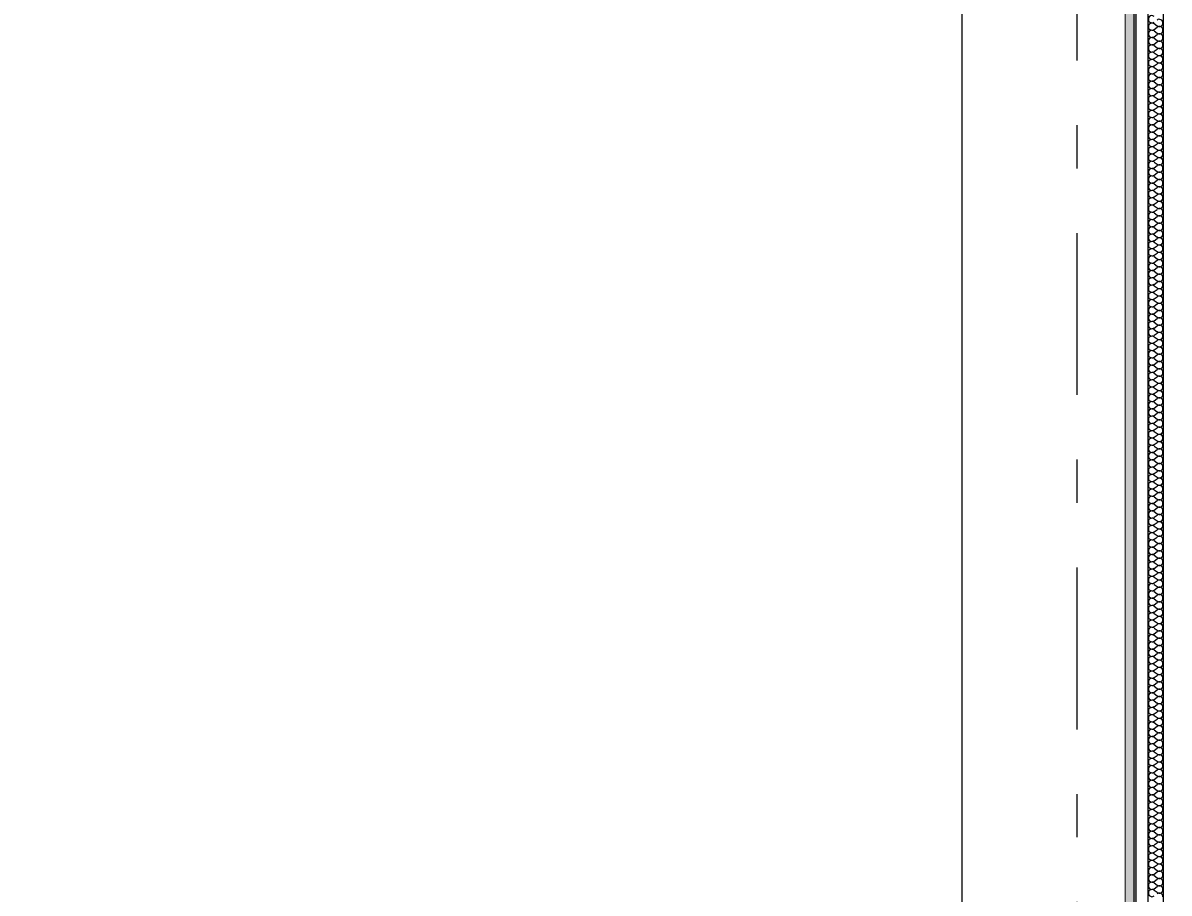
# Model space of a CAD drawing. Header units: millimetres. Extents: x -48147 to 1414029, y -496296 to 18123.
# Drawn here: x 1375565 to 1377439, y -477526 to -476103 of the extents above; entities that cross this region are included whole.
import ezdxf
from ezdxf.enums import TextEntityAlignment as Align

# ---------------------------------------------------------------- set-up
doc = ezdxf.new("R2010")
doc.units = ezdxf.units.MM
doc.header["$MEASUREMENT"] = 0
doc.linetypes.add('Double Dashed', pattern=[546.805537, 264.583325, -105.833328, 70.555556, -105.833328])
doc.linetypes.add('Wipeout_Contour', pattern=[1000, 0, -1000])
for name, color, linetype in [('New_A-15-MG_Structural_Grid_Phase_2', 7, 'Continuous'), ('New_A-25-M_Wall_Int', 7, 'Continuous'), ('New_A-95-D_1_20', 7, 'Continuous')]:
    doc.layers.add(name, color=color, linetype=linetype)
doc.layers.add('New_A-15-MG_Structural_Grid_Phase_2_Pen_No__222', color=7, linetype='Continuous', lineweight=13, true_color=0x65af33)
doc.layers.add('New_A-25-M_Wall_Int_Pen_No__107', color=7, linetype='Continuous', lineweight=15, true_color=0xa6a6a6)
for name, color, linetype, lineweight in [('New_A-25-M_Wall_Int_Pen_No__1', 7, 'Continuous', 13), ('New_A-25-M_Wall_Int_Pen_No__87', 8, 'Continuous', 20), ('New_A-95-D_1_20_Pen_No__1', 7, 'Continuous', 13)]:
    doc.layers.add(name, color=color, linetype=linetype, lineweight=lineweight)
doc.styles.add('GENERATED_STYLE_1', font='')
doc.styles.add('GENERATED_STYLE_2', font='')
doc.styles.get('GENERATED_STYLE_1').set_extended_font_data('Arial')
doc.styles.get('GENERATED_STYLE_2').set_extended_font_data('Swis721 BT')
doc.dimstyles.new('GENERATED_STYLE__4', dxfattribs={"dimtxt": 125, "dimasz": 47.5, "dimexe": 0.18, "dimexo": 50, "dimgap": 0.09, "dimtad": 1, "dimdec": 0, "dimzin": 0, "dimdsep": 46, "dimtxsty": 'GENERATED_STYLE_1', "dimblk": 'ARROWHEAD_2', "dimblk1": 'ARROWHEAD_2', "dimblk2": 'ARROWHEAD_2', "dimcen": 0.09, "dimclrd": 7, "dimclre": 7, "dimclrt": 7, "dimadec": 0, "dimazin": 0, "dimtfac": 1, "dimtdec": 4, "dimtmove": 0, "dimatfit": 3, "dimfxl": 1, "dimtolj": 1, "dimtzin": 0, "dimarcsym": 0})

# ---------------------------------------------------------------- blocks, each defined once
blk = doc.blocks.new('*X444', base_point=(1372879, -490836.7))
at = {"layer": 'New_A-25-M_Wall_Int_Pen_No__107', "linetype": 'Continuous'}
for p, q in [((1377415, -476104.6), (1377419.8, -476108.2)), ((1377415, -476114.1), (1377419.8, -476110.5)), ((1377415, -476116.5), (1377419.8, -476120.1)), ((1377415, -476126), (1377419.8, -476122.4)), ((1377415, -476128.4), (1377419.8, -476132)), ((1377415, -476137.9), (1377419.8, -476134.4)), ((1377415, -476140.3), (1377419.8, -476143.9)), ((1377415, -476149.8), (1377419.8, -476146.3)), ((1377415, -476152.2), (1377419.8, -476155.8)), ((1377415, -476161.7), (1377419.8, -476158.2)), ((1377415, -476164.1), (1377419.8, -476167.7)), ((1377415, -476173.6), (1377419.8, -476170.1)), ((1377415, -476176), (1377419.8, -476179.6)), ((1377415, -476185.5), (1377419.8, -476182)), ((1377415, -476187.9), (1377419.8, -476191.5)), ((1377415, -476197.4), (1377419.8, -476193.9)), ((1377415, -476199.8), (1377419.8, -476203.4)), ((1377415, -476209.4), (1377419.8, -476205.8)), ((1377415, -476211.7), (1377419.8, -476215.3)), ((1377415, -476221.3), (1377419.8, -476217.7)), ((1377415, -476223.6), (1377419.8, -476227.2)), ((1377415, -476233.2), (1377419.8, -476229.6)), ((1377415, -476235.5), (1377419.8, -476239.1)), ((1377415, -476245.1), (1377419.8, -476241.5)), ((1377415, -476247.4), (1377419.8, -476251)), ((1377415, -476257), (1377419.8, -476253.4)), ((1377415, -476259.4), (1377419.8, -476262.9)), ((1377415, -476268.9), (1377419.8, -476265.3)), ((1377415, -476271.3), (1377419.8, -476274.8)), ((1377415, -476280.8), (1377419.8, -476277.2)), ((1377415, -476283.2), (1377419.8, -476286.7)), ((1377415, -476292.7), (1377419.8, -476289.1)), ((1377415, -476295.1), (1377419.8, -476298.6)), ((1377415, -476304.6), (1377419.8, -476301)), ((1377415, -476307), (1377419.8, -476310.5)), ((1377415, -476316.5), (1377419.8, -476312.9)), ((1377415, -476318.9), (1377419.8, -476322.4)), ((1377415, -476328.4), (1377419.8, -476324.8)), ((1377415, -476330.8), (1377419.8, -476334.4)), ((1377415, -476340.3), (1377419.8, -476336.7)), ((1377415, -476342.7), (1377419.8, -476346.3)), ((1377415, -476352.2), (1377419.8, -476348.6)), ((1377415, -476354.6), (1377419.8, -476358.2)), ((1377415, -476364.1), (1377419.8, -476360.5)), ((1377415, -476366.5), (1377419.8, -476370.1)), ((1377415, -476376), (1377419.8, -476372.4)), ((1377415, -476378.4), (1377419.8, -476382)), ((1377415, -476387.9), (1377419.8, -476384.4)), ((1377415, -476390.3), (1377419.8, -476393.9)), ((1377415, -476399.8), (1377419.8, -476396.3)), ((1377415, -476402.2), (1377419.8, -476405.8)), ((1377415, -476411.7), (1377419.8, -476408.2)), ((1377415, -476414.1), (1377419.8, -476417.7)), ((1377415, -476423.6), (1377419.8, -476420.1)), ((1377415, -476426), (1377419.8, -476429.6)), ((1377415, -476435.5), (1377419.8, -476432)), ((1377415, -476437.9), (1377419.8, -476441.5)), ((1377415, -476447.4), (1377419.8, -476443.9)), ((1377415, -476449.8), (1377419.8, -476453.4)), ((1377415, -476459.4), (1377419.8, -476455.8)), ((1377415, -476461.7), (1377419.8, -476465.3)), ((1377415, -476471.3), (1377419.8, -476467.7)), ((1377415, -476473.6), (1377419.8, -476477.2)), ((1377415, -476483.2), (1377419.8, -476479.6)), ((1377415, -476485.5), (1377419.8, -476489.1)), ((1377415, -476495.1), (1377419.8, -476491.5)), ((1377415, -476497.4), (1377419.8, -476501)), ((1377415, -476507), (1377419.8, -476503.4)), ((1377415, -476509.4), (1377419.8, -476512.9)), ((1377415, -476518.9), (1377419.8, -476515.3)), ((1377415, -476521.3), (1377419.8, -476524.8)), ((1377415, -476530.8), (1377419.8, -476527.2)), ((1377415, -476533.2), (1377419.8, -476536.7)), ((1377415, -476542.7), (1377419.8, -476539.1)), ((1377415, -476545.1), (1377419.8, -476548.6)), ((1377415, -476554.6), (1377419.8, -476551)), ((1377415, -476557), (1377419.8, -476560.5)), ((1377415, -476566.5), (1377419.8, -476562.9)), ((1377415, -476568.9), (1377419.8, -476572.4)), ((1377415, -476578.4), (1377419.8, -476574.8)), ((1377415, -476580.8), (1377419.8, -476584.4)), ((1377415, -476590.3), (1377419.8, -476586.7)), ((1377415, -476592.7), (1377419.8, -476596.3)), ((1377415, -476602.2), (1377419.8, -476598.6)), ((1377415, -476604.6), (1377419.8, -476608.2)), ((1377415, -476614.1), (1377419.8, -476610.5)), ((1377415, -476616.5), (1377419.8, -476620.1)), ((1377415, -476626), (1377419.8, -476622.4)), ((1377415, -476628.4), (1377419.8, -476632)), ((1377415, -476637.9), (1377419.8, -476634.4)), ((1377415, -476640.3), (1377419.8, -476643.9)), ((1377415, -476649.8), (1377419.8, -476646.3)), ((1377415, -476652.2), (1377419.8, -476655.8)), ((1377415, -476661.7), (1377419.8, -476658.2)), ((1377415, -476664.1), (1377419.8, -476667.7)), ((1377415, -476673.6), (1377419.8, -476670.1)), ((1377415, -476676), (1377419.8, -476679.6)), ((1377415, -476685.5), (1377419.8, -476682)), ((1377415, -476687.9), (1377419.8, -476691.5)), ((1377415, -476697.4), (1377419.8, -476693.9)), ((1377415, -476699.8), (1377419.8, -476703.4)), ((1377415, -476709.4), (1377419.8, -476705.8)), ((1377415, -476711.7), (1377419.8, -476715.3)), ((1377415, -476721.3), (1377419.8, -476717.7)), ((1377415, -476723.6), (1377419.8, -476727.2)), ((1377415, -476733.2), (1377419.8, -476729.6)), ((1377415, -476735.5), (1377419.8, -476739.1)), ((1377415, -476745.1), (1377419.8, -476741.5)), ((1377415, -476747.4), (1377419.8, -476751)), ((1377415, -476757), (1377419.8, -476753.4)), ((1377415, -476759.4), (1377419.8, -476762.9)), ((1377415, -476768.9), (1377419.8, -476765.3)), ((1377415, -476771.3), (1377419.8, -476774.8)), ((1377415, -476780.8), (1377419.8, -476777.2)), ((1377415, -476783.2), (1377419.8, -476786.7)), ((1377415, -476792.7), (1377419.8, -476789.1)), ((1377415, -476795.1), (1377419.8, -476798.6)), ((1377415, -476804.6), (1377419.8, -476801)), ((1377415, -476807), (1377419.8, -476810.5)), ((1377415, -476816.5), (1377419.8, -476812.9)), ((1377415, -476818.9), (1377419.8, -476822.4)), ((1377415, -476828.4), (1377419.8, -476824.8)), ((1377415, -476830.8), (1377419.8, -476834.4)), ((1377415, -476840.3), (1377419.8, -476836.7)), ((1377415, -476842.7), (1377419.8, -476846.3)), ((1377415, -476852.2), (1377419.8, -476848.6)), ((1377415, -476854.6), (1377419.8, -476858.2)), ((1377415, -476864.1), (1377419.8, -476860.5)), ((1377415, -476866.5), (1377419.8, -476870.1)), ((1377415, -476876), (1377419.8, -476872.4)), ((1377415, -476878.4), (1377419.8, -476882)), ((1377415, -476887.9), (1377419.8, -476884.4)), ((1377415, -476890.3), (1377419.8, -476893.9)), ((1377415, -476899.8), (1377419.8, -476896.3)), ((1377415, -476902.2), (1377419.8, -476905.8)), ((1377415, -476911.7), (1377419.8, -476908.2)), ((1377415, -476914.1), (1377419.8, -476917.7)), ((1377415, -476923.6), (1377419.8, -476920.1)), ((1377415, -476926), (1377419.8, -476929.6)), ((1377415, -476935.5), (1377419.8, -476932)), ((1377415, -476937.9), (1377419.8, -476941.5)), ((1377415, -476947.4), (1377419.8, -476943.9)), ((1377415, -476949.8), (1377419.8, -476953.4)), ((1377415, -476959.4), (1377419.8, -476955.8)), ((1377415, -476961.7), (1377419.8, -476965.3)), ((1377415, -476971.3), (1377419.8, -476967.7)), ((1377415, -476973.6), (1377419.8, -476977.2)), ((1377415, -476983.2), (1377419.8, -476979.6)), ((1377415, -476985.5), (1377419.8, -476989.1)), ((1377415, -476995.1), (1377419.8, -476991.5)), ((1377415, -476997.4), (1377419.8, -477001)), ((1377415, -477007), (1377419.8, -477003.4)), ((1377415, -477009.4), (1377419.8, -477012.9)), ((1377415, -477018.9), (1377419.8, -477015.3)), ((1377415, -477021.3), (1377419.8, -477024.8)), ((1377415, -477030.8), (1377419.8, -477027.2)), ((1377415, -477033.2), (1377419.8, -477036.7)), ((1377415, -477042.7), (1377419.8, -477039.1)), ((1377415, -477045.1), (1377419.8, -477048.6)), ((1377415, -477054.6), (1377419.8, -477051)), ((1377415, -477057), (1377419.8, -477060.5)), ((1377415, -477066.5), (1377419.8, -477062.9)), ((1377415, -477068.9), (1377419.8, -477072.4)), ((1377415, -477078.4), (1377419.8, -477074.8)), ((1377415, -477080.8), (1377419.8, -477084.4)), ((1377415, -477090.3), (1377419.8, -477086.7)), ((1377415, -477092.7), (1377419.8, -477096.3)), ((1377415, -477102.2), (1377419.8, -477098.6)), ((1377415, -477104.6), (1377419.8, -477108.2)), ((1377415, -477114.1), (1377419.8, -477110.5)), ((1377415, -477116.5), (1377419.8, -477120.1)), ((1377415, -477126), (1377419.8, -477122.4)), ((1377415, -477128.4), (1377419.8, -477132)), ((1377415, -477137.9), (1377419.8, -477134.4)), ((1377415, -477140.3), (1377419.8, -477143.9)), ((1377415, -477149.8), (1377419.8, -477146.3)), ((1377415, -477152.2), (1377419.8, -477155.8)), ((1377415, -477161.7), (1377419.8, -477158.2)), ((1377415, -477164.1), (1377419.8, -477167.7)), ((1377415, -477173.6), (1377419.8, -477170.1)), ((1377415, -477176), (1377419.8, -477179.6)), ((1377415, -477185.5), (1377419.8, -477182)), ((1377415, -477187.9), (1377419.8, -477191.5)), ((1377415, -477197.4), (1377419.8, -477193.9)), ((1377415, -477199.8), (1377419.8, -477203.4)), ((1377415, -477209.4), (1377419.8, -477205.8)), ((1377415, -477211.7), (1377419.8, -477215.3)), ((1377415, -477221.3), (1377419.8, -477217.7)), ((1377415, -477223.6), (1377419.8, -477227.2)), ((1377415, -477233.2), (1377419.8, -477229.6)), ((1377415, -477235.5), (1377419.8, -477239.1)), ((1377415, -477245.1), (1377419.8, -477241.5)), ((1377415, -477247.4), (1377419.8, -477251)), ((1377415, -477257), (1377419.8, -477253.4)), ((1377415, -477259.4), (1377419.8, -477262.9)), ((1377415, -477268.9), (1377419.8, -477265.3)), ((1377415, -477271.3), (1377419.8, -477274.8)), ((1377415, -477280.8), (1377419.8, -477277.2)), ((1377415, -477283.2), (1377419.8, -477286.7)), ((1377415, -477292.7), (1377419.8, -477289.1)), ((1377415, -477295.1), (1377419.8, -477298.6)), ((1377415, -477304.6), (1377419.8, -477301)), ((1377415, -477307), (1377419.8, -477310.5)), ((1377415, -477316.5), (1377419.8, -477312.9)), ((1377415, -477318.9), (1377419.8, -477322.4)), ((1377415, -477328.4), (1377419.8, -477324.8)), ((1377415, -477330.8), (1377419.8, -477334.4)), ((1377415, -477340.3), (1377419.8, -477336.7)), ((1377415, -477342.7), (1377419.8, -477346.3)), ((1377415, -477352.2), (1377419.8, -477348.6)), ((1377415, -477354.6), (1377419.8, -477358.2)), ((1377415, -477364.1), (1377419.8, -477360.5)), ((1377415, -477366.5), (1377419.8, -477370.1)), ((1377415, -477376), (1377419.8, -477372.4)), ((1377415, -477378.4), (1377419.8, -477382)), ((1377415, -477387.9), (1377419.8, -477384.4)), ((1377415, -477390.3), (1377419.8, -477393.9)), ((1377415, -477399.8), (1377419.8, -477396.3)), ((1377415, -477402.2), (1377419.8, -477405.8)), ((1377415, -477411.7), (1377419.8, -477408.2)), ((1377415, -477414.1), (1377419.8, -477417.7)), ((1377415, -477423.6), (1377419.8, -477420.1)), ((1377415, -477426), (1377419.8, -477429.6)), ((1377415, -477435.5), (1377419.8, -477432)), ((1377415, -477437.9), (1377419.8, -477441.5)), ((1377415, -477447.4), (1377419.8, -477443.9)), ((1377415, -477449.8), (1377419.8, -477453.4)), ((1377415, -477459.4), (1377419.8, -477455.8)), ((1377415, -477461.7), (1377419.8, -477465.3)), ((1377415, -477471.3), (1377419.8, -477467.7)), ((1377415, -477473.6), (1377419.8, -477477.2)), ((1377415, -477483.2), (1377419.8, -477479.6)), ((1377415, -477485.5), (1377419.8, -477489.1)), ((1377415, -477495.1), (1377419.8, -477491.5)), ((1377415, -477497.4), (1377419.8, -477501)), ((1377415, -477507), (1377419.8, -477503.4)), ((1377415, -477509.4), (1377419.8, -477512.9)), ((1377415, -477518.9), (1377419.8, -477515.3)), ((1377415, -477521.3), (1377419.8, -477524.8))]:
    blk.add_line(p, q, dxfattribs=at)
for centre, start, end in [((1377411.5, -476097.4), 53.1301, 306.8699), ((1377411.5, -476109.4), 53.1301, 306.8699), ((1377423.4, -476103.4), 0, 126.8699), ((1377423.4, -476103.4), 233.1301, 0), ((1377423.4, -476115.3), 0, 126.8699), ((1377411.5, -476121.3), 53.1301, 306.8699), ((1377411.5, -476133.2), 53.1301, 306.8699), ((1377423.4, -476115.3), 233.1301, 0), ((1377423.4, -476127.2), 0, 126.8699), ((1377423.4, -476127.2), 233.1301, 0), ((1377423.4, -476139.1), 0, 126.8699), ((1377411.5, -476145.1), 53.1301, 306.8699), ((1377411.5, -476157), 53.1301, 306.8699), ((1377423.4, -476139.1), 233.1301, 0), ((1377423.4, -476151), 0, 126.8699), ((1377423.4, -476151), 233.1301, 0), ((1377411.5, -476168.9), 53.1301, 306.8699), ((1377423.4, -476162.9), 0, 126.8699), ((1377423.4, -476162.9), 233.1301, 0), ((1377423.4, -476174.8), 0, 126.8699), ((1377411.5, -476180.8), 53.1301, 306.8699), ((1377411.5, -476192.7), 53.1301, 306.8699), ((1377423.4, -476174.8), 233.1301, 0), ((1377423.4, -476186.7), 0, 126.8699), ((1377423.4, -476186.7), 233.1301, 0), ((1377411.5, -476204.6), 53.1301, 306.8699), ((1377423.4, -476198.6), 0, 126.8699), ((1377423.4, -476198.6), 233.1301, 0), ((1377423.4, -476210.5), 0, 126.8699), ((1377411.5, -476216.5), 53.1301, 306.8699), ((1377411.5, -476228.4), 53.1301, 306.8699), ((1377423.4, -476210.5), 233.1301, 0), ((1377423.4, -476222.4), 0, 126.8699), ((1377423.4, -476222.4), 233.1301, 0), ((1377411.5, -476240.3), 53.1301, 306.8699), ((1377423.4, -476234.4), 0, 126.8699), ((1377423.4, -476234.4), 233.1301, 0), ((1377423.4, -476246.3), 0, 126.8699), ((1377411.5, -476252.2), 53.1301, 306.8699), ((1377411.5, -476264.1), 53.1301, 306.8699), ((1377423.4, -476246.3), 233.1301, 0), ((1377423.4, -476258.2), 0, 126.8699), ((1377423.4, -476258.2), 233.1301, 0), ((1377423.4, -476270.1), 0, 126.8699), ((1377411.5, -476276), 53.1301, 306.8699), ((1377411.5, -476287.9), 53.1301, 306.8699), ((1377423.4, -476270.1), 233.1301, 0), ((1377423.4, -476282), 0, 126.8699), ((1377423.4, -476282), 233.1301, 0), ((1377411.5, -476299.8), 53.1301, 306.8699), ((1377423.4, -476293.9), 0, 126.8699), ((1377423.4, -476293.9), 233.1301, 0), ((1377423.4, -476305.8), 0, 126.8699), ((1377411.5, -476311.7), 53.1301, 306.8699), ((1377411.5, -476323.6), 53.1301, 306.8699), ((1377423.4, -476305.8), 233.1301, 0), ((1377423.4, -476317.7), 0, 126.8699), ((1377423.4, -476317.7), 233.1301, 0), ((1377411.5, -476335.5), 53.1301, 306.8699), ((1377423.4, -476329.6), 0, 126.8699), ((1377423.4, -476329.6), 233.1301, 0), ((1377423.4, -476341.5), 0, 126.8699), ((1377411.5, -476347.4), 53.1301, 306.8699), ((1377411.5, -476359.4), 53.1301, 306.8699), ((1377423.4, -476341.5), 233.1301, 0), ((1377423.4, -476353.4), 0, 126.8699), ((1377423.4, -476353.4), 233.1301, 0), ((1377411.5, -476371.3), 53.1301, 306.8699), ((1377411.5, -476383.2), 53.1301, 306.8699), ((1377423.4, -476365.3), 0, 126.8699), ((1377423.4, -476365.3), 233.1301, 0), ((1377423.4, -476377.2), 0, 126.8699), ((1377423.4, -476377.2), 233.1301, 0), ((1377411.5, -476395.1), 53.1301, 306.8699), ((1377423.4, -476389.1), 0, 126.8699), ((1377423.4, -476389.1), 233.1301, 0), ((1377423.4, -476401), 0, 126.8699), ((1377411.5, -476407), 53.1301, 306.8699), ((1377411.5, -476418.9), 53.1301, 306.8699), ((1377423.4, -476401), 233.1301, 0), ((1377423.4, -476412.9), 0, 126.8699), ((1377423.4, -476412.9), 233.1301, 0), ((1377411.5, -476430.8), 53.1301, 306.8699), ((1377423.4, -476424.8), 0, 126.8699), ((1377423.4, -476424.8), 233.1301, 0), ((1377423.4, -476436.7), 0, 126.8699), ((1377411.5, -476442.7), 53.1301, 306.8699), ((1377411.5, -476454.6), 53.1301, 306.8699), ((1377423.4, -476436.7), 233.1301, 0), ((1377423.4, -476448.6), 0, 126.8699), ((1377423.4, -476448.6), 233.1301, 0), ((1377411.5, -476466.5), 53.1301, 306.8699), ((1377423.4, -476460.5), 0, 126.8699), ((1377423.4, -476460.5), 233.1301, 0), ((1377423.4, -476472.4), 0, 126.8699), ((1377411.5, -476478.4), 53.1301, 306.8699), ((1377411.5, -476490.3), 53.1301, 306.8699), ((1377423.4, -476472.4), 233.1301, 0), ((1377423.4, -476484.4), 0, 126.8699), ((1377423.4, -476484.4), 233.1301, 0), ((1377411.5, -476502.2), 53.1301, 306.8699), ((1377411.5, -476514.1), 53.1301, 306.8699), ((1377423.4, -476496.3), 0, 126.8699), ((1377423.4, -476496.3), 233.1301, 0), ((1377423.4, -476508.2), 0, 126.8699), ((1377423.4, -476508.2), 233.1301, 0), ((1377411.5, -476526), 53.1301, 306.8699), ((1377423.4, -476520.1), 0, 126.8699), ((1377423.4, -476520.1), 233.1301, 0), ((1377423.4, -476532), 0, 126.8699), ((1377411.5, -476537.9), 53.1301, 306.8699), ((1377411.5, -476549.8), 53.1301, 306.8699), ((1377423.4, -476532), 233.1301, 0), ((1377423.4, -476543.9), 0, 126.8699), ((1377423.4, -476543.9), 233.1301, 0), ((1377411.5, -476561.7), 53.1301, 306.8699), ((1377423.4, -476555.8), 0, 126.8699), ((1377423.4, -476555.8), 233.1301, 0), ((1377423.4, -476567.7), 0, 126.8699), ((1377411.5, -476573.6), 53.1301, 306.8699), ((1377411.5, -476585.5), 53.1301, 306.8699), ((1377423.4, -476567.7), 233.1301, 0), ((1377423.4, -476579.6), 0, 126.8699), ((1377423.4, -476579.6), 233.1301, 0), ((1377411.5, -476597.4), 53.1301, 306.8699), ((1377423.4, -476591.5), 0, 126.8699), ((1377423.4, -476591.5), 233.1301, 0), ((1377423.4, -476603.4), 0, 126.8699), ((1377411.5, -476609.4), 53.1301, 306.8699), ((1377411.5, -476621.3), 53.1301, 306.8699), ((1377423.4, -476603.4), 233.1301, 0), ((1377423.4, -476615.3), 0, 126.8699), ((1377423.4, -476615.3), 233.1301, 0), ((1377411.5, -476633.2), 53.1301, 306.8699), ((1377411.5, -476645.1), 53.1301, 306.8699), ((1377423.4, -476627.2), 0, 126.8699), ((1377423.4, -476627.2), 233.1301, 0), ((1377423.4, -476639.1), 0, 126.8699), ((1377423.4, -476639.1), 233.1301, 0), ((1377411.5, -476657), 53.1301, 306.8699), ((1377423.4, -476651), 0, 126.8699), ((1377423.4, -476651), 233.1301, 0), ((1377423.4, -476662.9), 0, 126.8699), ((1377411.5, -476668.9), 53.1301, 306.8699), ((1377411.5, -476680.8), 53.1301, 306.8699), ((1377423.4, -476662.9), 233.1301, 0), ((1377423.4, -476674.8), 0, 126.8699), ((1377423.4, -476674.8), 233.1301, 0), ((1377411.5, -476692.7), 53.1301, 306.8699), ((1377423.4, -476686.7), 0, 126.8699), ((1377423.4, -476686.7), 233.1301, 0), ((1377423.4, -476698.6), 0, 126.8699), ((1377411.5, -476704.6), 53.1301, 306.8699), ((1377411.5, -476716.5), 53.1301, 306.8699), ((1377423.4, -476698.6), 233.1301, 0), ((1377423.4, -476710.5), 0, 126.8699), ((1377423.4, -476710.5), 233.1301, 0), ((1377411.5, -476728.4), 53.1301, 306.8699), ((1377423.4, -476722.4), 0, 126.8699), ((1377423.4, -476722.4), 233.1301, 0), ((1377423.4, -476734.4), 0, 126.8699), ((1377411.5, -476740.3), 53.1301, 306.8699), ((1377411.5, -476752.2), 53.1301, 306.8699), ((1377423.4, -476734.4), 233.1301, 0), ((1377423.4, -476746.3), 0, 126.8699), ((1377423.4, -476746.3), 233.1301, 0), ((1377423.4, -476758.2), 0, 126.8699), ((1377411.5, -476764.1), 53.1301, 306.8699), ((1377411.5, -476776), 53.1301, 306.8699), ((1377423.4, -476758.2), 233.1301, 0), ((1377423.4, -476770.1), 0, 126.8699), ((1377423.4, -476770.1), 233.1301, 0), ((1377411.5, -476787.9), 53.1301, 306.8699), ((1377423.4, -476782), 0, 126.8699), ((1377423.4, -476782), 233.1301, 0), ((1377423.4, -476793.9), 0, 126.8699), ((1377411.5, -476799.8), 53.1301, 306.8699), ((1377411.5, -476811.7), 53.1301, 306.8699), ((1377423.4, -476793.9), 233.1301, 0), ((1377423.4, -476805.8), 0, 126.8699), ((1377423.4, -476805.8), 233.1301, 0), ((1377411.5, -476823.6), 53.1301, 306.8699), ((1377423.4, -476817.7), 0, 126.8699), ((1377423.4, -476817.7), 233.1301, 0), ((1377423.4, -476829.6), 0, 126.8699), ((1377411.5, -476835.5), 53.1301, 306.8699), ((1377411.5, -476847.4), 53.1301, 306.8699), ((1377423.4, -476829.6), 233.1301, 0), ((1377423.4, -476841.5), 0, 126.8699), ((1377423.4, -476841.5), 233.1301, 0), ((1377411.5, -476859.4), 53.1301, 306.8699), ((1377423.4, -476853.4), 0, 126.8699), ((1377423.4, -476853.4), 233.1301, 0), ((1377423.4, -476865.3), 0, 126.8699), ((1377411.5, -476871.3), 53.1301, 306.8699), ((1377411.5, -476883.2), 53.1301, 306.8699), ((1377423.4, -476865.3), 233.1301, 0), ((1377423.4, -476877.2), 0, 126.8699), ((1377423.4, -476877.2), 233.1301, 0), ((1377423.4, -476889.1), 0, 126.8699), ((1377411.5, -476895.1), 53.1301, 306.8699), ((1377411.5, -476907), 53.1301, 306.8699), ((1377423.4, -476889.1), 233.1301, 0), ((1377423.4, -476901), 0, 126.8699), ((1377423.4, -476901), 233.1301, 0), ((1377411.5, -476918.9), 53.1301, 306.8699), ((1377423.4, -476912.9), 0, 126.8699), ((1377423.4, -476912.9), 233.1301, 0), ((1377423.4, -476924.8), 0, 126.8699), ((1377411.5, -476930.8), 53.1301, 306.8699), ((1377411.5, -476942.7), 53.1301, 306.8699), ((1377423.4, -476924.8), 233.1301, 0), ((1377423.4, -476936.7), 0, 126.8699), ((1377423.4, -476936.7), 233.1301, 0), ((1377411.5, -476954.6), 53.1301, 306.8699), ((1377423.4, -476948.6), 0, 126.8699), ((1377423.4, -476948.6), 233.1301, 0), ((1377423.4, -476960.5), 0, 126.8699), ((1377411.5, -476966.5), 53.1301, 306.8699), ((1377411.5, -476978.4), 53.1301, 306.8699), ((1377423.4, -476960.5), 233.1301, 0), ((1377423.4, -476972.4), 0, 126.8699), ((1377423.4, -476972.4), 233.1301, 0), ((1377411.5, -476990.3), 53.1301, 306.8699), ((1377423.4, -476984.4), 0, 126.8699), ((1377423.4, -476984.4), 233.1301, 0), ((1377423.4, -476996.3), 0, 126.8699), ((1377411.5, -477002.2), 53.1301, 306.8699), ((1377411.5, -477014.1), 53.1301, 306.8699), ((1377423.4, -476996.3), 233.1301, 0), ((1377423.4, -477008.2), 0, 126.8699), ((1377423.4, -477008.2), 233.1301, 0), ((1377423.4, -477020.1), 0, 126.8699), ((1377411.5, -477026), 53.1301, 306.8699), ((1377411.5, -477037.9), 53.1301, 306.8699), ((1377423.4, -477020.1), 233.1301, 0), ((1377423.4, -477032), 0, 126.8699), ((1377423.4, -477032), 233.1301, 0), ((1377411.5, -477049.8), 53.1301, 306.8699), ((1377423.4, -477043.9), 0, 126.8699), ((1377423.4, -477043.9), 233.1301, 0), ((1377423.4, -477055.8), 0, 126.8699), ((1377411.5, -477061.7), 53.1301, 306.8699), ((1377411.5, -477073.6), 53.1301, 306.8699), ((1377423.4, -477055.8), 233.1301, 0), ((1377423.4, -477067.7), 0, 126.8699), ((1377423.4, -477067.7), 233.1301, 0), ((1377411.5, -477085.5), 53.1301, 306.8699), ((1377423.4, -477079.6), 0, 126.8699), ((1377423.4, -477079.6), 233.1301, 0), ((1377423.4, -477091.5), 0, 126.8699), ((1377411.5, -477097.4), 53.1301, 306.8699), ((1377411.5, -477109.4), 53.1301, 306.8699), ((1377423.4, -477091.5), 233.1301, 0), ((1377423.4, -477103.4), 0, 126.8699), ((1377423.4, -477103.4), 233.1301, 0), ((1377411.5, -477121.3), 53.1301, 306.8699), ((1377411.5, -477133.2), 53.1301, 306.8699), ((1377423.4, -477115.3), 0, 126.8699), ((1377423.4, -477115.3), 233.1301, 0), ((1377423.4, -477127.2), 0, 126.8699), ((1377423.4, -477127.2), 233.1301, 0), ((1377411.5, -477145.1), 53.1301, 306.8699), ((1377423.4, -477139.1), 0, 126.8699), ((1377423.4, -477139.1), 233.1301, 0), ((1377423.4, -477151), 0, 126.8699), ((1377411.5, -477157), 53.1301, 306.8699), ((1377411.5, -477168.9), 53.1301, 306.8699), ((1377423.4, -477151), 233.1301, 0), ((1377423.4, -477162.9), 0, 126.8699), ((1377423.4, -477162.9), 233.1301, 0), ((1377411.5, -477180.8), 53.1301, 306.8699), ((1377423.4, -477174.8), 0, 126.8699), ((1377423.4, -477174.8), 233.1301, 0), ((1377423.4, -477186.7), 0, 126.8699), ((1377411.5, -477192.7), 53.1301, 306.8699), ((1377411.5, -477204.6), 53.1301, 306.8699), ((1377423.4, -477186.7), 233.1301, 0), ((1377423.4, -477198.6), 0, 126.8699), ((1377423.4, -477198.6), 233.1301, 0), ((1377411.5, -477216.5), 53.1301, 306.8699), ((1377423.4, -477210.5), 0, 126.8699), ((1377423.4, -477210.5), 233.1301, 0), ((1377423.4, -477222.4), 0, 126.8699), ((1377411.5, -477228.4), 53.1301, 306.8699), ((1377411.5, -477240.3), 53.1301, 306.8699), ((1377423.4, -477222.4), 233.1301, 0), ((1377423.4, -477234.4), 0, 126.8699), ((1377423.4, -477234.4), 233.1301, 0), ((1377411.5, -477252.2), 53.1301, 306.8699), ((1377411.5, -477264.1), 53.1301, 306.8699), ((1377423.4, -477246.3), 0, 126.8699), ((1377423.4, -477246.3), 233.1301, 0), ((1377423.4, -477258.2), 0, 126.8699), ((1377423.4, -477258.2), 233.1301, 0), ((1377411.5, -477276), 53.1301, 306.8699), ((1377423.4, -477270.1), 0, 126.8699), ((1377423.4, -477270.1), 233.1301, 0), ((1377423.4, -477282), 0, 126.8699), ((1377411.5, -477287.9), 53.1301, 306.8699), ((1377411.5, -477299.8), 53.1301, 306.8699), ((1377423.4, -477282), 233.1301, 0), ((1377423.4, -477293.9), 0, 126.8699), ((1377423.4, -477293.9), 233.1301, 0), ((1377411.5, -477311.7), 53.1301, 306.8699), ((1377423.4, -477305.8), 0, 126.8699), ((1377423.4, -477305.8), 233.1301, 0), ((1377423.4, -477317.7), 0, 126.8699), ((1377411.5, -477323.6), 53.1301, 306.8699), ((1377411.5, -477335.5), 53.1301, 306.8699), ((1377423.4, -477317.7), 233.1301, 0), ((1377423.4, -477329.6), 0, 126.8699), ((1377423.4, -477329.6), 233.1301, 0), ((1377411.5, -477347.4), 53.1301, 306.8699), ((1377423.4, -477341.5), 0, 126.8699), ((1377423.4, -477341.5), 233.1301, 0), ((1377423.4, -477353.4), 0, 126.8699), ((1377411.5, -477359.4), 53.1301, 306.8699), ((1377411.5, -477371.3), 53.1301, 306.8699), ((1377423.4, -477353.4), 233.1301, 0), ((1377423.4, -477365.3), 0, 126.8699), ((1377423.4, -477365.3), 233.1301, 0), ((1377411.5, -477383.2), 53.1301, 306.8699), ((1377411.5, -477395.1), 53.1301, 306.8699), ((1377423.4, -477377.2), 0, 126.8699), ((1377423.4, -477377.2), 233.1301, 0), ((1377423.4, -477389.1), 0, 126.8699), ((1377423.4, -477389.1), 233.1301, 0), ((1377411.5, -477407), 53.1301, 306.8699), ((1377423.4, -477401), 0, 126.8699), ((1377423.4, -477401), 233.1301, 0), ((1377423.4, -477412.9), 0, 126.8699), ((1377411.5, -477418.9), 53.1301, 306.8699), ((1377411.5, -477430.8), 53.1301, 306.8699), ((1377423.4, -477412.9), 233.1301, 0), ((1377423.4, -477424.8), 0, 126.8699), ((1377423.4, -477424.8), 233.1301, 0), ((1377411.5, -477442.7), 53.1301, 306.8699), ((1377423.4, -477436.7), 0, 126.8699), ((1377423.4, -477436.7), 233.1301, 0), ((1377423.4, -477448.6), 0, 126.8699), ((1377411.5, -477454.6), 53.1301, 306.8699), ((1377411.5, -477466.5), 53.1301, 306.8699), ((1377423.4, -477448.6), 233.1301, 0), ((1377423.4, -477460.5), 0, 126.8699), ((1377423.4, -477460.5), 233.1301, 0), ((1377411.5, -477478.4), 53.1301, 306.8699), ((1377423.4, -477472.4), 0, 126.8699), ((1377423.4, -477472.4), 233.1301, 0), ((1377423.4, -477484.4), 0, 126.8699), ((1377411.5, -477490.3), 53.1301, 306.8699), ((1377411.5, -477502.2), 53.1301, 306.8699), ((1377423.4, -477484.4), 233.1301, 0), ((1377423.4, -477496.3), 0, 126.8699), ((1377423.4, -477496.3), 233.1301, 0), ((1377411.5, -477514.1), 53.1301, 306.8699), ((1377411.5, -477526), 53.1301, 306.8699), ((1377423.4, -477508.2), 0, 126.8699), ((1377423.4, -477508.2), 233.1301, 0), ((1377423.4, -477520.1), 0, 126.8699), ((1377423.4, -477520.1), 233.1301, 0), ((1377423.4, -477532), 0, 126.8699)]:
    blk.add_arc(centre, 5.95, start, end, dxfattribs=at)
blk = doc.blocks.new('Section Elem_412_2', base_point=(1372879, -490836.7))
at = {"layer": 'New_A-25-M_Wall_Int_Pen_No__107', "linetype": 'Continuous'}
blk.add_hatch(color=256, dxfattribs=at).paths.add_polyline_path([(1377366.9, -474813.6), (1377366.9, -475686.7), (1377373.1, -475686.7), (1377373.1, -475711.7), (1377366.9, -475711.7), (1377366.9, -478686.7), (1377381.9, -478686.7), (1377381.9, -474813.6)])
at = {"layer": 'New_A-25-M_Wall_Int_Pen_No__107', "linetype": 'Continuous', "lineweight": 0, "true_color": 0x535353}
blk.add_hatch(color=251, dxfattribs=at).paths.add_polyline_path([(1377381.9, -478686.7), (1377384.9, -478686.7), (1377384.9, -474813.6), (1377381.9, -474813.6)])
at = {"layer": 'New_A-25-M_Wall_Int_Pen_No__1', "linetype": 'Continuous'}
blk.add_line((1377366.9, -475711.7), (1377366.9, -478686.7), dxfattribs=at)
at = {"color": 254, "linetype": 'Wipeout_Contour', "lineweight": 0, "ltscale": 5830280.678563152}
blk.add_wipeout([(1377384.9, -478686.7), (1377404.9, -478686.7), (1377404.9, -474813.6), (1377384.9, -474813.6)], dxfattribs=at).dxf.layer = 'New_A-25-M_Wall_Int'
at = {"layer": 'New_A-25-M_Wall_Int_Pen_No__1', "linetype": 'Continuous'}
for p, q in [((1377381.9, -474813.6), (1377381.9, -478686.7)), ((1377384.9, -474813.6), (1377384.9, -478686.7))]:
    blk.add_line(p, q, dxfattribs=at)
at = {"color": 254, "linetype": 'Wipeout_Contour', "lineweight": 0, "ltscale": 5830365.728112969}
blk.add_wipeout([(1377404.9, -478686.7), (1377429.9, -478686.7), (1377429.9, -474813.6), (1377404.9, -474813.6)], dxfattribs=at).dxf.layer = 'New_A-25-M_Wall_Int'
at = {"layer": 'New_A-25-M_Wall_Int_Pen_No__1', "linetype": 'Continuous'}
blk.add_line((1377404.9, -474813.6), (1377404.9, -478686.7), dxfattribs=at)
at = {"layer": 'New_A-25-M_Wall_Int'}
blk.add_blockref('*X444', (1372879, -490836.7), dxfattribs=at)
at = {"color": 254, "linetype": 'Wipeout_Contour', "lineweight": 0, "ltscale": 5830448.887796432}
blk.add_wipeout([(1377429.9, -478686.7), (1377448.9, -478686.7), (1377448.9, -474813.6), (1377429.9, -474813.6)], dxfattribs=at).dxf.layer = 'New_A-25-M_Wall_Int'
at = {"layer": 'New_A-25-M_Wall_Int_Pen_No__1', "linetype": 'Continuous'}
blk.add_line((1377429.9, -474813.6), (1377429.9, -478686.7), dxfattribs=at)
blk = doc.blocks.new('Section Elem_413_2', base_point=(1372879, -490836.7))
at = {"color": 254, "linetype": 'Wipeout_Contour', "lineweight": 0, "ltscale": 5830257.631073221}
blk.add_wipeout([(1377366.9, -475711.7), (1377100.7, -475711.7), (1377100.7, -478686.7), (1377366.9, -478686.7)], dxfattribs=at).dxf.layer = 'New_A-25-M_Wall_Int'
at = {"layer": 'New_A-25-M_Wall_Int_Pen_No__87', "linetype": 'Continuous'}
blk.add_line((1377100.7, -475711.7), (1377100.7, -478686.7), dxfattribs=at)
blk = doc.blocks.new('Standard grid marker[2]_2', base_point=(1377288.3, -469432.1))
at = {"layer": 'New_A-15-MG_Structural_Grid_Phase_2_Pen_No__222', "linetype": 'Double Dashed'}
blk.add_line((1377288.3, -470432.1), (1377288.3, -493836.7), dxfattribs=at)
at = {"layer": 'New_A-15-MG_Structural_Grid_Phase_2_Pen_No__222', "style": 'GENERATED_STYLE_2'}
for tag, p in [('AC_MarkerText_1_0', (1377288.3, -469161.5)), ('AC_MarkerText_1_1', (1377288.3, -495066.1))]:
    blk.add_attdef(tag, text='', height=175, rotation=360, dxfattribs=at).set_placement(p, align=Align.MIDDLE_CENTER)
blk = doc.blocks.new('*D779', base_point=(1372879, -490836.7))
at = {"layer": 'New_A-95-D_1_20_Pen_No__1', "linetype": 'Continuous'}
for p, q in [((1367392.2, -475086.7), (1367392.2, -475056.2)), ((1367423.4, -475104.8), (1367360.9, -475068.7)), ((1367943.1, -475086.7), (1367345.3, -475086.7)), ((1367392.2, -478686.7), (1367392.2, -475086.7)), ((1367360.9, -478668.7), (1367423.4, -478704.8)), ((1367439.1, -478686.7), (1367345.3, -478686.7))]:
    blk.add_line(p, q, dxfattribs=at)
at = {"layer": 'New_A-95-D_1_20_Pen_No__1', "insert": (1367367.2, -477101.2), "char_height": 125, "attachment_point": 7, "rotation": 90, "style": 'GENERATED_STYLE_1'}
blk.add_mtext('\\A1;{\\fArial|b0|i0|c0|p34;3,600}', dxfattribs=at)
blk = doc.blocks.new('ARROWHEAD_2')
at = {"color": 0, "linetype": 'Continuous', "lineweight": 0}
for p, q in [((-0.378, -0.655), (0.378, 0.655)), ((0, 0), (-1, 0))]:
    blk.add_line(p, q, dxfattribs=at)

msp = doc.modelspace()

# ---------------------------------------------------------------- block references
at = {"layer": 'New_A-25-M_Wall_Int'}
msp.add_blockref('Section Elem_412_2', (1372879, -490836.7), dxfattribs=at)

# ---------------------------------------------------------------- next in the draw order: block references
msp.add_blockref('Section Elem_413_2', (1372879, -490836.7), dxfattribs=at)

# ---------------------------------------------------------------- next in the draw order: block references
at = {"layer": 'New_A-15-MG_Structural_Grid_Phase_2', "color": 8, "linetype": 'Continuous', "lineweight": 15}
msp.add_blockref('Standard grid marker[2]_2', (1377288.3, -469432.1), dxfattribs=at)

# ---------------------------------------------------------------- next in the draw order: dimensions: what is measured, and where the dimension line sits
at = {"layer": 'New_A-95-D_1_20', "linetype": 'Continuous'}
dim = msp.add_linear_dim(base=(1367392.2, -475086.7), p1=(1383128, -478686.7), p2=(1367993.1, -475086.7), angle=90, dimstyle='GENERATED_STYLE__4', dxfattribs=at)
dim.commit()
dim.dimension.update_dxf_attribs({"geometry": '*D779', "text_midpoint": (1367304.7, -476864.1), "dimtype": 160, "text_rotation": 90})

doc.saveas('drawing.dxf')
